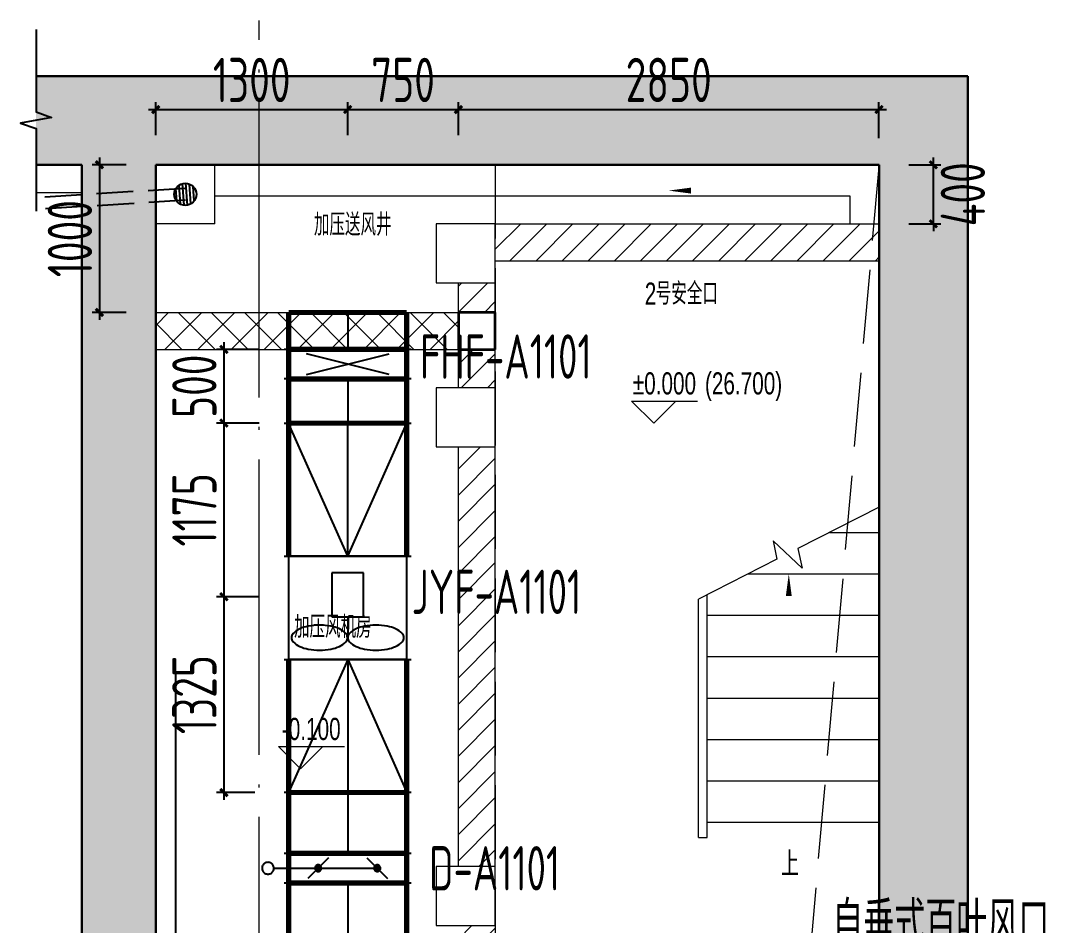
# Model space of a CAD drawing. Extents: x 4 to 13611208, y -605838 to 574722.
# Drawn here: x 13195905 to 13202847, y 429558 to 435685 of the extents above; entities that cross this region are included whole.
import ezdxf

# ---------------------------------------------------------------- set-up
doc = ezdxf.new("R2010")
doc.units = 0
doc.header["$LTSCALE"] = 1000
doc.header["$MEASUREMENT"] = 0
for name, pattern in [('CENTER2', [28.575, 19.05, -3.175, 3.175, -3.175]), ('CONTINOUS', [0]), ('DASH', [0.35, 0.25, -0.1]), ('DOTE', [2.42, 2, -0.2, 0.02, -0.2])]:
    doc.linetypes.add(name, pattern=pattern)
for name, color, linetype, lineweight in [('1-WALL-砼', 8, 'Continuous', 30), ('1-开孔（楼板）', 7, 'Continuous', 5), ('1-截水沟', 133, 'Continuous', 5), ('1-文字(房间名称)', 8, 'Continuous', 5), ('1-楼梯', 7, 'CONTINOUS', 5), ('COLUMN', 8, 'Continuous', 5), ('COLUMN(构造柱)', 8, 'Continuous', 35), ('DIM_ELEV', 3, 'Continuous', 5), ('DOTE', 14, 'DOTE', 5), ('PUB_HATCH', 8, 'Continuous', 5), ('建筑底图', 8, 'Continuous', 13)]:
    doc.layers.add(name, color=color, linetype=linetype, lineweight=lineweight)
for name, color, linetype in [('DIM_SYMB', 3, 'Continuous'), ('DUCT-X-P标注', 7, 'Continuous'), ('DUCT-X-S中心线', 5, 'CENTER2'), ('DUCT-X-S标注', 7, 'Continuous'), ('DUCT-X-S法兰', 4, 'Continuous'), ('DUCT-X-S管', 3, 'Continuous'), ('DUCT-X-S管端线', 4, 'Continuous'), ('DUCT-X-S管设备', 7, 'Continuous'), ('DUCT-X-S阀门', 7, 'Continuous'), ('JZ-填充', 8, 'Continuous'), ('JZ-预埋件', 8, 'Continuous'), ('PUB_TEXT', 8, 'Continuous'), ('填充', 8, 'Continuous')]:
    doc.layers.add(name, color=color, linetype=linetype)
doc.styles.add('67', font='gbenor.shx', dxfattribs={"width": 0.7, "bigfont": 'hztxt.shx'})
doc.styles.add('_TCH_DIM', font='SIMPLEX', dxfattribs={"bigfont": 'GBCBIG'})
doc.styles.add('C', font='HZTXT_E', dxfattribs={"width": 0.7, "bigfont": 'HZTXT'})
doc.styles.add('du', font='gbenor.shx', dxfattribs={"width": 0.8, "bigfont": 'hztxt.shx'})
doc.dimstyles.new('67', dxfattribs={"dimscale": 100, "dimtxt": 3, "dimasz": 0.5, "dimexe": 0.5, "dimexo": 2, "dimgap": 0.5, "dimtad": 2, "dimdec": 0, "dimrnd": 5, "dimzin": 0, "dimdsep": 46, "dimtxsty": 'du', "dimblk": 'ARCHTICK', "dimcen": 0, "dimdle": 0.5, "dimclrd": 256, "dimclre": 256, "dimclrt": 256, "dimazin": 0, "dimtfac": 1, "dimtdec": 0, "dimtix": 1, "dimtmove": 2, "dimatfit": 3, "dimfxl": 100, "dimtolj": 1, "dimtzin": 0, "dimlwd": -1, "dimlwe": -1, "dimarcsym": 0})
pattern_1 = [(45, (1426293.92, 78436.76), (-88.388383, 88.388383), [])]

# ---------------------------------------------------------------- blocks, each defined once
blk = doc.blocks.new('_ArchTick')
at = {"color": 0, "linetype": 'ByBlock', "const_width": 0.4}
blk.add_lwpolyline([(-0.5, -0.5), (0.5, 0.5)], dxfattribs=at)
blk = doc.blocks.new('*D2321')
at = {"layer": 'DUCT-X-S标注', "transparency": 16777216}
for p, q in [((13196439.4, 434758.4), (13196439.4, 433658.4)), ((13196620.8, 434708.4), (13196389.4, 434708.4)), ((13196620.8, 433708.4), (13196389.4, 433708.4))]:
    blk.add_line(p, q, dxfattribs=at)
at = {"layer": 'DUCT-X-S标注', "transparency": 16777216, "xscale": 50, "yscale": 50, "zscale": 50}
for p, rotation in [((13196439.4, 434708.4), 90), ((13196439.4, 433708.4), 270)]:
    blk.add_blockref('_ArchTick', p, dxfattribs=dict(at, rotation=rotation))
at = {"layer": 'DUCT-X-S标注', "transparency": 16777216, "insert": (13196239.4, 434208.4), "char_height": 300, "attachment_point": 5, "rotation": 90, "style": 'du'}
blk.add_mtext('\\A1;1000', dxfattribs=at)
blk = doc.blocks.new('*D2322')
at = {"layer": 'DUCT-X-S标注', "transparency": 16777216}
for p, q in [((13196770.8, 435082.5), (13198170.8, 435082.5)), ((13196820.8, 434908.4), (13196820.8, 435132.5)), ((13198120.8, 434908.4), (13198120.8, 435132.5))]:
    blk.add_line(p, q, dxfattribs=at)
at = {"layer": 'DUCT-X-S标注', "transparency": 16777216, "xscale": 50, "yscale": 50, "zscale": 50, "rotation": 180}
blk.add_blockref('_ArchTick', (13196820.8, 435082.5), dxfattribs=at)
at = {"layer": 'DUCT-X-S标注', "transparency": 16777216, "xscale": 50, "yscale": 50, "zscale": 50}
blk.add_blockref('_ArchTick', (13198120.8, 435082.5), dxfattribs=at)
at = {"layer": 'DUCT-X-S标注', "transparency": 16777216, "insert": (13197470.8, 435282.5), "char_height": 300, "attachment_point": 5, "style": 'du'}
blk.add_mtext('\\A1;1300', dxfattribs=at)
blk = doc.blocks.new('*D2323')
at = {"layer": 'DUCT-X-S标注', "transparency": 16777216}
for p, q in [((13198820.8, 435082.5), (13201769.1, 435082.5)), ((13198870.8, 434908.4), (13198870.8, 435132.5)), ((13201719.1, 434887.8), (13201719.1, 435132.5))]:
    blk.add_line(p, q, dxfattribs=at)
at = {"layer": 'DUCT-X-S标注', "transparency": 16777216, "xscale": 50, "yscale": 50, "zscale": 50, "rotation": 180}
blk.add_blockref('_ArchTick', (13198870.8, 435082.5), dxfattribs=at)
at = {"layer": 'DUCT-X-S标注', "transparency": 16777216, "xscale": 50, "yscale": 50, "zscale": 50}
blk.add_blockref('_ArchTick', (13201719.1, 435082.5), dxfattribs=at)
at = {"layer": 'DUCT-X-S标注', "transparency": 16777216, "insert": (13200294.9, 435282.5), "char_height": 300, "attachment_point": 5, "style": 'du'}
blk.add_mtext('\\A1;2850', dxfattribs=at)
blk = doc.blocks.new('*D2324')
at = {"layer": 'DUCT-X-S标注', "transparency": 16777216}
for p, q in [((13202087.4, 434708.4), (13202087.4, 434758.4)), ((13201920.9, 434708.4), (13202137.4, 434708.4)), ((13202087.4, 434308.4), (13202087.4, 434708.4)), ((13201920.9, 434308.4), (13202137.4, 434308.4)), ((13202087.4, 434308.4), (13202087.4, 434258.4))]:
    blk.add_line(p, q, dxfattribs=at)
at = {"layer": 'DUCT-X-S标注', "transparency": 16777216, "xscale": 50, "yscale": 50, "zscale": 50}
for p, rotation in [((13202087.4, 434708.4), 270), ((13202087.4, 434308.4), 90)]:
    blk.add_blockref('_ArchTick', p, dxfattribs=dict(at, rotation=rotation))
at = {"layer": 'DUCT-X-S标注', "transparency": 16777216, "insert": (13202287.4, 434508.4), "char_height": 300, "attachment_point": 5, "rotation": 90, "style": 'du'}
blk.add_mtext('\\A1;400', dxfattribs=at)
blk = doc.blocks.new('*D2325')
at = {"layer": 'DUCT-X-S标注', "transparency": 16777216}
for p, q in [((13197282.4, 433508.4), (13197282.4, 432909.5)), ((13197520.8, 433458.4), (13197232.4, 433458.4)), ((13197520.8, 432959.5), (13197232.4, 432959.5))]:
    blk.add_line(p, q, dxfattribs=at)
at = {"layer": 'DUCT-X-S标注', "transparency": 16777216, "xscale": 50, "yscale": 50, "zscale": 50}
for p, rotation in [((13197282.4, 433458.4), 90), ((13197282.4, 432959.5), 270)]:
    blk.add_blockref('_ArchTick', p, dxfattribs=dict(at, rotation=rotation))
at = {"layer": 'DUCT-X-S标注', "transparency": 16777216, "insert": (13197082.4, 433209), "char_height": 300, "attachment_point": 5, "rotation": 90, "style": 'du'}
blk.add_mtext('\\A1;500', dxfattribs=at)
blk = doc.blocks.new('*D2326')
at = {"layer": 'DUCT-X-S标注', "transparency": 16777216}
for p, q in [((13197282.4, 433009.5), (13197282.4, 431734)), ((13197520.8, 432959.5), (13197232.4, 432959.5)), ((13197520.8, 431784), (13197232.4, 431784))]:
    blk.add_line(p, q, dxfattribs=at)
at = {"layer": 'DUCT-X-S标注', "transparency": 16777216, "xscale": 50, "yscale": 50, "zscale": 50}
for p, rotation in [((13197282.4, 432959.5), 90), ((13197282.4, 431784), 270)]:
    blk.add_blockref('_ArchTick', p, dxfattribs=dict(at, rotation=rotation))
at = {"layer": 'DUCT-X-S标注', "transparency": 16777216, "insert": (13197082.4, 432371.8), "char_height": 300, "attachment_point": 5, "rotation": 90, "style": 'du'}
blk.add_mtext('\\A1;1175', dxfattribs=at)
blk = doc.blocks.new('*D2327')
at = {"layer": 'DUCT-X-S标注', "transparency": 16777216}
for p, q in [((13197282.4, 431834), (13197282.4, 430408.4)), ((13197520.8, 431784), (13197232.4, 431784)), ((13197490.8, 430458.4), (13197232.4, 430458.4))]:
    blk.add_line(p, q, dxfattribs=at)
at = {"layer": 'DUCT-X-S标注', "transparency": 16777216, "xscale": 50, "yscale": 50, "zscale": 50}
for p, rotation in [((13197282.4, 431784), 90), ((13197282.4, 430458.4), 270)]:
    blk.add_blockref('_ArchTick', p, dxfattribs=dict(at, rotation=rotation))
at = {"layer": 'DUCT-X-S标注', "transparency": 16777216, "insert": (13197082.4, 431121.2), "char_height": 300, "attachment_point": 5, "rotation": 90, "style": 'du'}
blk.add_mtext('\\A1;1325', dxfattribs=at)
blk = doc.blocks.new('*D2328')
at = {"layer": 'DUCT-X-S标注', "transparency": 16777216}
for p, q in [((13198070.8, 435082.5), (13198920.8, 435082.5)), ((13198120.8, 434908.4), (13198120.8, 435132.5)), ((13198870.8, 434908.4), (13198870.8, 435132.5))]:
    blk.add_line(p, q, dxfattribs=at)
at = {"layer": 'DUCT-X-S标注', "transparency": 16777216, "xscale": 50, "yscale": 50, "zscale": 50, "rotation": 180}
blk.add_blockref('_ArchTick', (13198120.8, 435082.5), dxfattribs=at)
at = {"layer": 'DUCT-X-S标注', "transparency": 16777216, "xscale": 50, "yscale": 50, "zscale": 50}
blk.add_blockref('_ArchTick', (13198870.8, 435082.5), dxfattribs=at)
at = {"layer": 'DUCT-X-S标注', "transparency": 16777216, "insert": (13198495.8, 435282.5), "char_height": 300, "attachment_point": 5, "style": 'du'}
blk.add_mtext('\\A1;750', dxfattribs=at)
blk = doc.blocks.new('$轴流风机$00000011')
for p, q in [((-500, 500), (-500, -500)), ((500, 500), (-500, 500)), ((500, -500), (500, 500)), ((-339.5, 134.7), (-339.5, -134.7)), ((88, 134.7), (-339.5, 134.7)), ((88, -134.7), (88, 134.7)), ((88, 0), (288.5, 0)), ((-339.5, -134.7), (88, -134.7)), ((-500, -500), (500, -500))]:
    blk.add_line(p, q)
for centre, radius, start, end in [((355.1, 328.7), 170.3, 129.18213, 153.06034), ((288.5, 410.5), 64.8, 90, 129.18213), ((288.5, 410.5), 64.8, 50.81787, 90), ((221.9, 328.7), 170.3, 26.93966, 50.81787), ((462.4, 274.2), 290.7, 153.06034, 168.11261), ((114.5, 274.2), 290.7, 11.88739, 26.93966), ((633.1, 238.3), 465, 168.11261, 180), ((-56.1, 238.3), 465, 0, 11.88739), ((633.1, 238.3), 465, 180, 191.88739), ((-56.1, 238.3), 465, 348.11261, 0), ((462.4, 202.4), 290.7, 191.88739, 206.93966), ((114.5, 202.4), 290.7, 333.06034, 348.11261), ((355.1, 147.8), 170.3, 206.93966, 230.81787), ((288.5, 66.1), 64.8, 230.81787, 270), ((288.5, 66.1), 64.8, 270, 309.18213), ((221.9, 147.8), 170.3, 309.18213, 333.06034), ((462.4, -202.4), 290.7, 153.06034, 168.11261), ((355.1, -147.8), 170.3, 129.18213, 153.06034), ((288.5, -66.1), 64.8, 90, 129.18213), ((288.5, -66.1), 64.8, 50.81787, 90), ((221.9, -147.8), 170.3, 26.93966, 50.81787), ((114.5, -202.4), 290.7, 11.88739, 26.93966), ((633.1, -238.3), 465, 168.11261, 180), ((-56.1, -238.3), 465, 0, 11.88739), ((633.1, -238.3), 465, 180, 191.88739), ((-56.1, -238.3), 465, 348.11261, 0), ((462.4, -274.2), 290.7, 191.88739, 206.93966), ((114.5, -274.2), 290.7, 333.06034, 348.11261), ((355.1, -328.7), 170.3, 206.93966, 230.81787), ((221.9, -328.7), 170.3, 309.18213, 333.06034), ((288.5, -410.5), 64.8, 230.81787, 270), ((288.5, -410.5), 64.8, 270, 309.18213)]:
    blk.add_arc(centre, radius, start, end)
for p in [(-500, 0), (500, 0)]:
    blk.add_point(p)

msp = doc.modelspace()

# ---------------------------------------------------------------- hatches: boundary and pattern name
at = {"layer": 'JZ-填充', "linetype": 'DASH'}
h = msp.add_hatch(dxfattribs=at)
h.set_pattern_fill('ANSI31', color=8, scale=15, angle=221.00178, style=0)
h.set_pattern_definition([(273.9982216, (12729286.823, 539008.7), (-23.7545455, -1.6603387), [])])
h.paths.add_polyline_path([(13196984.4, 434574, -1), (13197057.1, 434442.8, -1)])
at = {"layer": 'PUB_HATCH'}
h = msp.add_hatch(dxfattribs=at)
h.set_pattern_fill('普通砖', color=8, scale=50, style=0)
h.set_pattern_definition(pattern_1)
h.paths.add_polyline_path([(13199120.8, 434308.4), (13199120.8, 434058.4), (13201720.9, 434058.4), (13201720.9, 434308.4)])
h = msp.add_hatch(dxfattribs=at)
h.set_pattern_fill('普通砖', color=8, scale=50, style=0)
h.set_pattern_definition(pattern_1)
h.paths.add_polyline_path([(13199120.8, 433908.4), (13198870.8, 433908.4), (13198870.8, 433708.4), (13199120.8, 433708.4)])
h = msp.add_hatch(dxfattribs=at)
h.set_pattern_fill('ANSI37', color=8, scale=100, style=0)
h.set_pattern_definition([(45, (1426293.92, 78347), (-112.2532015, 112.2532015), []), (135, (1426293.92, 78347), (-112.2532015, -112.2532015), [])])
h.paths.add_polyline_path([(13196820.8, 433458.4), (13198870.8, 433458.4), (13198870.8, 433708.4), (13196820.8, 433708.4)])
h = msp.add_hatch(dxfattribs=at)
h.set_pattern_fill('普通砖', color=8, scale=50, style=0)
h.set_pattern_definition(pattern_1)
h.paths.add_polyline_path([(13199120.8, 433458.4), (13198870.8, 433458.4), (13198870.8, 433198.4), (13199120.8, 433198.4)])
h = msp.add_hatch(dxfattribs=at)
h.set_pattern_fill('普通砖', color=8, scale=50, style=0)
h.set_pattern_definition(pattern_1)
h.paths.add_polyline_path([(13199120.8, 432798.4), (13198870.8, 432798.4), (13198870.8, 429958.4), (13199120.8, 429958.4)])
h = msp.add_hatch(dxfattribs=at)
h.set_pattern_fill('普通砖', color=8, scale=50, style=0)
h.set_pattern_definition(pattern_1)
h.paths.add_polyline_path([(13199120.8, 429558.4), (13198870.8, 429558.4), (13198870.8, 428758.4), (13199120.8, 428758.4)])
at = {"layer": '填充'}
h = msp.add_hatch(dxfattribs=at)
h.set_pattern_fill('钢筋混凝土', color=8, scale=50, style=0)
h.set_pattern_definition([(45, (-177357.23, -227989.64), (-88.3883476, 88.3883476), []), (50, (-177357.23, -227989.64), (358.630091, -31.3760675), [37.5, -412.5]), (355, (-177357.23, -227989.64), (-69.375667, 376.096067), [30, -330]), (100.4514, (-177327.35, -227992.25), (289.254691, 344.719771), [31.870095, -350.571056]), (46.1842, (-177357.23, -227889.64), (533.620524, -82.759507), [56.25, -618.75]), (96.6356, (-177312.77, -227896.53), (467.331353, 487.058935), [47.805144, -525.8565]), (351.1842, (-177357.23, -227889.64), (467.330973, 487.0593), [45, -495]), (21, (-177307.23, -227914.64), (298.453526, -201.3094453), [37.5, -412.5]), (326, (-177307.23, -227914.64), (121.657666, 362.575023), [30, -330]), (71.4514, (-177282.36, -227931.4), (420.111314, 161.265248), [31.870095, -350.571056]), (37.5, (-177357.23, -227989.64), (6.0799277, 166.4469269), [0, -326, 0, -335, 0, -331.25]), (7.5, (-177357.23, -227989.64), (131.5347687, 197.205856), [0, -191, 0, -318.5, 0, -126.25]), (327.5, (-177468.73, -227989.64), (266.9112181, -11.2774359), [0, -125, 0, -390, 0, -517.5]), (317.5, (-177518.73, -227989.64), (291.5930847, 50.052491), [0, -162.5, 0, -259, 0, -367.5])])
h.paths.add_polyline_path([(13202320.9, 435308.4), (13196009.8, 435308.4), (13196009.8, 434708.4), (13196320.8, 434708.4), (13196320.8, 426308.4), (13196009.8, 426308.4), (13196009.8, 425808.4), (13200020.9, 425808.4), (13200020.9, 426308.4), (13196820.8, 426308.4), (13196820.8, 434708.4), (13201720.9, 434708.4), (13201720.9, 426308.4), (13201220.9, 426308.4), (13201220.9, 425808.4), (13201720.9, 425808.4), (13201720.9, 424737.4), (13202320.9, 424737.4), (13202320.9, 425633.5)])

# ---------------------------------------------------------------- linework, layer by layer
at = {"layer": '1-WALL-砼', "color": 8}
for p, q in [((13196009.8, 435308.4), (13202320.9, 435308.4)), ((13202320.9, 424737.4), (13202320.9, 435308.4)), ((13196009.8, 434708.4), (13196320.8, 434708.4)), ((13196320.8, 426308.4), (13196320.8, 434708.4)), ((13196820.8, 434708.4), (13201720.9, 434708.4)), ((13196820.8, 426308.4), (13196820.8, 434708.4)), ((13201720.9, 426308.4), (13201720.9, 434708.4))]:
    msp.add_line(p, q, dxfattribs=at)
at = {"layer": '1-开孔（楼板）', "color": 8, "linetype": 'DASH', "ltscale": 2}
msp.add_lwpolyline([(13199120.8, 428758.4), (13201720.9, 428758.4), (13201720.9, 434708.4), (13199120.8, 434708.4)], close=True, dxfattribs=at)
msp.add_lwpolyline([(13199120.8, 428758.4), (13201249.2, 429315.4), (13201720.9, 434708.4)], dxfattribs=at)
at = {"layer": '1-截水沟', "color": 8}
for p, q in [((13197220.8, 434308.4), (13197220.8, 434708.4)), ((13196320.8, 434518.4), (13196009.8, 434518.4)), ((13197220.8, 434498.4), (13201520.9, 434498.4)), ((13201520.9, 434498.4), (13201520.9, 434308.4)), ((13197220.8, 434308.4), (13196820.8, 434308.4))]:
    msp.add_line(p, q, dxfattribs=at)
at = {"layer": '1-楼梯', "color": 8}
for p, q in [((13201720.9, 432389.5), (13201170.7, 432110)), ((13201720.9, 430258.4), (13201720.9, 432389.5)), ((13201198.6, 431977.9), (13201002.1, 432161.6)), ((13201002.1, 432161.6), (13201028.3, 432037.7)), ((13201384, 432218.4), (13201720.9, 432218.4)), ((13201170.7, 432110), (13201198.6, 431977.9)), ((13201028.3, 432037.7), (13200495.9, 431767.3)), ((13200832.8, 431938.4), (13201720.9, 431938.4)), ((13200495.9, 430258.4), (13200495.9, 431767.3)), ((13200495.9, 430153.4), (13200495.9, 431767.3)), ((13200555.9, 430153.4), (13200555.9, 431797.7)), ((13200555.9, 431658.4), (13201720.9, 431658.4)), ((13200555.9, 431378.4), (13201720.9, 431378.4)), ((13200555.9, 431098.4), (13201720.9, 431098.4)), ((13200555.9, 430818.4), (13201720.9, 430818.4)), ((13200555.9, 430538.4), (13201720.9, 430538.4)), ((13200555.9, 430258.4), (13201720.9, 430258.4)), ((13200495.9, 430153.4), (13200555.9, 430153.4))]:
    msp.add_line(p, q, dxfattribs=at)
at = {"layer": 'COLUMN', "color": 8}
for p, q in [((13199120.8, 434308.4), (13198720.8, 434308.4)), ((13198720.8, 434308.4), (13198720.8, 433908.4)), ((13199120.8, 433908.4), (13199120.8, 434308.4)), ((13198720.8, 433908.4), (13199120.8, 433908.4)), ((13199120.8, 433198.4), (13198720.8, 433198.4)), ((13198720.8, 433198.4), (13198720.8, 432798.4)), ((13199120.8, 432798.4), (13199120.8, 433198.4)), ((13198720.8, 432798.4), (13199120.8, 432798.4)), ((13199120.8, 429958.4), (13198720.8, 429958.4)), ((13198720.8, 429958.4), (13198720.8, 429558.4)), ((13199120.8, 429558.4), (13199120.8, 429958.4)), ((13198720.8, 429558.4), (13199120.8, 429558.4))]:
    msp.add_line(p, q, dxfattribs=at)
at = {"layer": 'COLUMN(构造柱)', "color": 8}
for p, q in [((13199120.8, 433708.4), (13198870.8, 433708.4)), ((13198870.8, 433708.4), (13198870.8, 433458.4)), ((13199120.8, 433458.4), (13199120.8, 433708.4)), ((13198870.8, 433458.4), (13199120.8, 433458.4))]:
    msp.add_line(p, q, dxfattribs=at)
at = {"layer": 'DIM_ELEV', "color": 8}
for p, q in [((13200193.7, 432958.4), (13200043.7, 433108.4)), ((13200043.7, 433108.4), (13200490.7, 433108.4)), ((13200193.7, 432958.4), (13200343.7, 433108.4)), ((13197801.8, 430619), (13197651.8, 430769)), ((13197651.8, 430769), (13198098.7, 430769)), ((13197801.8, 430619), (13197951.8, 430769))]:
    msp.add_line(p, q, dxfattribs=at)
at = {"layer": 'DIM_SYMB'}
msp.add_lwpolyline([(13196009.8, 435624.3), (13196009.8, 435066), (13196114.8, 435027.8), (13195904.8, 434990.8), (13196009.8, 434953.5), (13196009.8, 434395.3)], dxfattribs=at)
at = {"layer": 'DIM_SYMB', "color": 8}
for points in [[(13200889.5, 434533.5, 0, 0, 0), (13200295.3, 434533.5, 0, 40, 0), (13200445.3, 434533.5, 0, 0, 0)], [(13201108.4, 430118.4, 0, 0, 0), (13201108.4, 431938.4, 0, 40, 0), (13201108.4, 431788.4, 0, 0, 0)]]:
    msp.add_lwpolyline(points, format="xyseb", dxfattribs=at)
at = {"layer": 'DOTE', "color": 8, "linetype": 'DOTE'}
msp.add_line((13197520.9, 423453.4), (13197520.9, 435685), dxfattribs=at)
at = {"layer": 'DUCT-X-S中心线'}
for p, q in [((13198120.8, 433708.4), (13198120.8, 433458.4)), ((13198120.8, 433258), (13198120.8, 432959.4)), ((13198120.8, 432059.4), (13198120.8, 432959.4)), ((13198120.8, 431358.6), (13198120.8, 430458.6)), ((13198120.8, 430458.4), (13198120.8, 430046.3)), ((13198120.8, 429845.9), (13198120.8, 428958.8))]:
    msp.add_line(p, q, dxfattribs=at)
at = {"layer": 'DUCT-X-S标注'}
msp.add_lwpolyline([(13197839.3, 429045), (13196957, 429045), (13196957, 431260.5)], dxfattribs=at)
at = {"layer": 'DUCT-X-S法兰'}
for p, q in [((13198550.8, 433458.3), (13197690.8, 433458.3)), ((13198550.8, 433258.1), (13197690.8, 433258.1)), ((13197690.8, 432959.5), (13198550.8, 432959.5)), ((13197690.8, 432059.3), (13198550.8, 432059.3)), ((13197690.8, 431358.7), (13198550.8, 431358.7)), ((13198550.8, 430458.5), (13197690.8, 430458.5)), ((13198550.8, 430046.2), (13197690.8, 430046.2)), ((13198550.8, 429846), (13197690.8, 429846))]:
    msp.add_line(p, q, dxfattribs=at)
at = {"layer": 'DUCT-X-S法兰', "color": 18, "true_color": 0x000000}
for p in [(13198120.8, 433458.4, 4250), (13198120.8, 433458.2, 4250), (13198120.8, 433258.2, 4250), (13198120.8, 433258, 4250), (13198120.8, 432959.6, 4250), (13198120.8, 432959.4, 4250), (13198120.8, 432059.4, 4250), (13198120.8, 432059.2, 4250), (13198120.8, 431358.8, 4250), (13198120.8, 431358.6, 4250), (13198120.8, 430458.6, 4250), (13198120.8, 430458.4, 4250), (13198120.8, 430046.3, 4250), (13198120.8, 430046.1, 4250), (13198120.8, 429846.1, 4250), (13198120.8, 429845.9, 4250)]:
    msp.add_point(p, dxfattribs=at)
at = {"layer": 'DUCT-X-S管'}
for p, q in [((13198120.8, 432059.4), (13197720.8, 432959.4)), ((13198120.8, 432059.4), (13198520.8, 432959.4)), ((13198120.8, 431358.6), (13197720.8, 430458.6)), ((13198120.8, 431358.6), (13198520.8, 430458.6))]:
    msp.add_line(p, q, dxfattribs=at)
at = {"layer": 'DUCT-X-S管', "const_width": 35}
for points in [[(13197720.8, 433708.4), (13197720.8, 433458.4)], [(13198520.8, 433708.4), (13197720.8, 433708.4)], [(13198520.8, 433458.4), (13198520.8, 433708.4)], [(13197720.8, 433458.4), (13198520.8, 433458.4)], [(13197720.8, 433258.2), (13197720.8, 433458.2)], [(13198520.8, 433458.2), (13198520.8, 433258.2)], [(13197720.8, 433258), (13197720.8, 432959.4)], [(13198520.8, 433258), (13197720.8, 433258)], [(13198520.8, 432959.4), (13198520.8, 433258)], [(13197720.8, 432959.4), (13198520.8, 432959.4)], [(13197720.8, 432059.4), (13197720.8, 432959.4)], [(13198520.8, 432059.4), (13198520.8, 432959.4)], [(13197720.8, 431358.6), (13197720.8, 430458.6)], [(13198520.8, 431358.6), (13198520.8, 430458.6)], [(13197720.8, 430458.4), (13197720.8, 430046.3)], [(13198520.8, 430458.4), (13197720.8, 430458.4)], [(13198520.8, 430046.3), (13198520.8, 430458.4)], [(13197720.8, 430046.3), (13198520.8, 430046.3)], [(13197720.8, 429846.1), (13197720.8, 430046.1)], [(13198520.8, 430046.1), (13198520.8, 429846.1)], [(13197720.8, 429845.9), (13197720.8, 428958.8)], [(13198520.8, 429845.9), (13197720.8, 429845.9)], [(13198520.8, 428958.8), (13198520.8, 429845.9)]]:
    msp.add_lwpolyline(points, dxfattribs=at)
at = {"layer": 'DUCT-X-S管', "color": 18, "true_color": 0x000000}
for p in [(13198120.8, 432959.4, 4250), (13198120.8, 432059.4, 4250), (13198120.8, 431358.6, 4250), (13198120.8, 430458.6, 4250)]:
    msp.add_point(p, dxfattribs=at)
at = {"layer": 'DUCT-X-S管端线'}
for p, q in [((13198520.8, 433458.2), (13197720.8, 433458.2)), ((13198520.8, 433258.2), (13197720.8, 433258.2)), ((13198520.8, 432959.4), (13197720.8, 432959.4)), ((13197720.8, 432059.4), (13198520.8, 432059.4)), ((13198520.8, 432059.1), (13197720.8, 432059.1)), ((13198520.8, 432059.1), (13197720.8, 432059.1)), ((13198520.8, 431358.9), (13197720.8, 431358.9)), ((13198520.8, 431358.9), (13197720.8, 431358.9)), ((13198520.8, 431358.6), (13197720.8, 431358.6)), ((13197720.8, 430458.6), (13198520.8, 430458.6)), ((13197720.8, 430046.1), (13198520.8, 430046.1)), ((13197720.8, 429846.1), (13198520.8, 429846.1))]:
    msp.add_line(p, q, dxfattribs=at)
at = {"layer": 'DUCT-X-S阀门'}
for p, q in [((13197840.8, 433288.1), (13198400.7, 433428.3)), ((13198400.8, 433288.2), (13197840.8, 433428.2)), ((13197720.8, 432059.2), (13197720.8, 432059.1)), ((13197720.8, 432059.2), (13198520.8, 432059.2)), ((13197720.8, 432059.1), (13198520.8, 432059.1)), ((13197920.8, 432059.1), (13198168, 432059.1)), ((13197920.8, 432059.1), (13198008, 432059.1)), ((13197923.9, 432059.1), (13198039.4, 432059.2)), ((13197981.6, 432059.2), (13198320.8, 432059.1)), ((13198046.5, 432059.1), (13198161.9, 432059.2)), ((13198141.6, 432059.2), (13198320.8, 432059.1)), ((13198176, 432059.1), (13198291.4, 432059.1)), ((13198520.8, 432059.1), (13198520.8, 432059.2)), ((13197720.8, 431359), (13197720.8, 431358.9)), ((13197720.8, 431359), (13198520.8, 431359)), ((13197720.8, 431358.9), (13198520.8, 431358.9)), ((13197920.8, 431358.9), (13198168, 431358.9)), ((13197920.8, 431358.9), (13198008, 431358.9)), ((13197923.9, 431358.9), (13198039.4, 431359)), ((13197981.6, 431359), (13198320.8, 431358.9)), ((13198046.5, 431358.9), (13198161.9, 431359)), ((13198141.6, 431359), (13198320.8, 431358.9)), ((13198176, 431358.9), (13198291.4, 431358.9)), ((13198520.8, 431358.9), (13198520.8, 431359)), ((13197990.8, 430016.1), (13197850.8, 429876.1)), ((13198250.8, 430016.1), (13198390.8, 429876.1)), ((13197541.4, 429953), (13197540.8, 429947.5)), ((13197540.8, 429947.5), (13197541, 429941.9)), ((13197541, 429941.9), (13197542, 429936.4)), ((13197542.7, 429958.5), (13197541.4, 429953)), ((13197544.8, 429963.6), (13197542.7, 429958.5)), ((13197547.6, 429968.5), (13197544.8, 429963.6)), ((13197551, 429972.9), (13197547.6, 429968.5)), ((13197555.1, 429976.7), (13197551, 429972.9)), ((13197559.6, 429980), (13197555.1, 429976.7)), ((13197564.5, 429982.6), (13197559.6, 429980)), ((13197569.7, 429984.6), (13197564.5, 429982.6)), ((13197575.2, 429985.7), (13197569.7, 429984.6)), ((13197580.8, 429986.1), (13197575.2, 429985.7)), ((13197586.3, 429985.7), (13197580.8, 429986.1)), ((13197591.8, 429984.6), (13197586.3, 429985.7)), ((13197597, 429982.6), (13197591.8, 429984.6)), ((13197602, 429980), (13197597, 429982.6)), ((13197606.5, 429976.7), (13197602, 429980)), ((13197610.5, 429972.9), (13197606.5, 429976.7)), ((13197613.9, 429968.5), (13197610.5, 429972.9)), ((13197616.7, 429963.6), (13197613.9, 429968.5)), ((13197618.8, 429958.5), (13197616.7, 429963.6)), ((13197620.2, 429953), (13197618.8, 429958.5)), ((13197619.6, 429936.4), (13197620.5, 429941.9)), ((13197620.7, 429947.5), (13197620.2, 429953)), ((13197620.5, 429941.9), (13197620.7, 429947.5)), ((13197620.8, 429946.1), (13197720.8, 429946.1)), ((13197720.8, 429946.1), (13198120.8, 429946.1)), ((13197899.5, 429952.2), (13197898.7, 429948.1)), ((13197898.7, 429948.1), (13197898.7, 429944.1)), ((13197898.7, 429944.1), (13197899.5, 429940)), ((13197900.9, 429956), (13197899.5, 429952.2)), ((13197899.5, 429940), (13197900.9, 429936.2)), ((13197903.1, 429959.5), (13197900.9, 429956)), ((13197905.8, 429962.5), (13197903.1, 429959.5)), ((13197909.1, 429964.9), (13197905.8, 429962.5)), ((13197906.2, 429949.6), (13197905.8, 429946.8)), ((13197905.8, 429946.8), (13197905.9, 429944)), ((13197905.9, 429944), (13197906.6, 429941.2)), ((13197907.1, 429952.3), (13197906.2, 429949.6)), ((13197906.6, 429941.2), (13197907.8, 429938.6)), ((13197908.5, 429954.8), (13197907.1, 429952.3)), ((13197907.8, 429938.6), (13197909.4, 429936.3)), ((13197910.4, 429957), (13197908.5, 429954.8)), ((13197912.8, 429966.8), (13197909.1, 429964.9)), ((13197910.3, 429948.6), (13197910, 429946.6)), ((13197910, 429946.6), (13197910.1, 429944.6)), ((13197910.1, 429944.6), (13197910.6, 429942.6)), ((13197911, 429950.6), (13197910.3, 429948.6)), ((13197912.7, 429958.7), (13197910.4, 429957)), ((13197910.6, 429942.6), (13197911.5, 429940.7)), ((13197912, 429952.3), (13197911, 429950.6)), ((13197911.5, 429940.7), (13197912.7, 429939.1)), ((13197913.4, 429953.9), (13197912, 429952.3)), ((13197915.2, 429960), (13197912.7, 429958.7)), ((13197912.7, 429939.1), (13197914.1, 429937.7)), ((13197916.7, 429967.9), (13197912.8, 429966.8)), ((13197915, 429955.1), (13197913.4, 429953.9)), ((13197916.8, 429956.1), (13197915, 429955.1)), ((13197917.9, 429960.8), (13197915.2, 429960)), ((13197920.8, 429968.3), (13197916.7, 429967.9)), ((13197918.7, 429956.6), (13197916.8, 429956.1)), ((13197920.8, 429961.1), (13197917.9, 429960.8)), ((13197920.8, 429956.8), (13197918.7, 429956.6)), ((13197924.8, 429967.9), (13197920.8, 429968.3)), ((13197923.6, 429960.8), (13197920.8, 429961.1)), ((13197922.8, 429956.6), (13197920.8, 429956.8)), ((13197920.8, 429946.1), (13198320.8, 429946.1)), ((13197924.8, 429956.1), (13197922.8, 429956.6)), ((13197926.3, 429960), (13197923.6, 429960.8)), ((13197928.8, 429966.8), (13197924.8, 429967.9)), ((13197926.6, 429955.1), (13197924.8, 429956.1)), ((13197928.9, 429958.7), (13197926.3, 429960)), ((13197928.2, 429953.9), (13197926.6, 429955.1)), ((13197927.4, 429937.7), (13197928.9, 429939.1)), ((13197929.5, 429952.3), (13197928.2, 429953.9)), ((13197932.4, 429964.9), (13197928.8, 429966.8)), ((13197931.1, 429957), (13197928.9, 429958.7)), ((13197928.9, 429939.1), (13197930.1, 429940.7)), ((13197930.5, 429950.6), (13197929.5, 429952.3)), ((13197930.1, 429940.7), (13197930.9, 429942.6)), ((13197931.2, 429948.6), (13197930.5, 429950.6)), ((13197930.9, 429942.6), (13197931.4, 429944.6)), ((13197933, 429954.8), (13197931.1, 429957)), ((13197931.5, 429946.6), (13197931.2, 429948.6)), ((13197931.4, 429944.6), (13197931.5, 429946.6)), ((13197932.1, 429936.3), (13197933.8, 429938.6)), ((13197935.7, 429962.5), (13197932.4, 429964.9)), ((13197934.4, 429952.3), (13197933, 429954.8)), ((13197933.8, 429938.6), (13197934.9, 429941.2)), ((13197935.3, 429949.6), (13197934.4, 429952.3)), ((13197934.9, 429941.2), (13197935.6, 429944)), ((13197935.8, 429946.8), (13197935.3, 429949.6)), ((13197935.6, 429944), (13197935.8, 429946.8)), ((13197938.4, 429959.5), (13197935.7, 429962.5)), ((13197940.6, 429956), (13197938.4, 429959.5)), ((13197942.1, 429952.2), (13197940.6, 429956)), ((13197940.6, 429936.2), (13197942.1, 429940)), ((13197942.8, 429948.1), (13197942.1, 429952.2)), ((13197942.1, 429940), (13197942.8, 429944.1)), ((13197942.8, 429944.1), (13197942.8, 429948.1)), ((13198299.5, 429952.2), (13198298.7, 429948.1)), ((13198298.7, 429948.1), (13198298.7, 429944.1)), ((13198298.7, 429944.1), (13198299.5, 429940)), ((13198300.9, 429956), (13198299.5, 429952.2)), ((13198299.5, 429940), (13198300.9, 429936.2)), ((13198303.1, 429959.5), (13198300.9, 429956)), ((13198305.8, 429962.5), (13198303.1, 429959.5)), ((13198309.1, 429964.9), (13198305.8, 429962.5)), ((13198306.2, 429949.6), (13198305.8, 429946.8)), ((13198305.8, 429946.8), (13198305.9, 429944)), ((13198305.9, 429944), (13198306.6, 429941.2)), ((13198307.1, 429952.3), (13198306.2, 429949.6)), ((13198306.6, 429941.2), (13198307.8, 429938.6)), ((13198308.5, 429954.8), (13198307.1, 429952.3)), ((13198307.8, 429938.6), (13198309.4, 429936.3)), ((13198310.4, 429957), (13198308.5, 429954.8)), ((13198312.8, 429966.8), (13198309.1, 429964.9)), ((13198310.3, 429948.6), (13198310, 429946.6)), ((13198310, 429946.6), (13198310.1, 429944.6)), ((13198310.1, 429944.6), (13198310.6, 429942.6)), ((13198311, 429950.6), (13198310.3, 429948.6)), ((13198312.7, 429958.7), (13198310.4, 429957)), ((13198310.6, 429942.6), (13198311.5, 429940.7)), ((13198312, 429952.3), (13198311, 429950.6)), ((13198311.5, 429940.7), (13198312.7, 429939.1)), ((13198313.4, 429953.9), (13198312, 429952.3)), ((13198315.2, 429960), (13198312.7, 429958.7)), ((13198312.7, 429939.1), (13198314.1, 429937.7)), ((13198316.7, 429967.9), (13198312.8, 429966.8)), ((13198315, 429955.1), (13198313.4, 429953.9)), ((13198316.8, 429956.1), (13198315, 429955.1)), ((13198317.9, 429960.8), (13198315.2, 429960)), ((13198320.8, 429968.3), (13198316.7, 429967.9)), ((13198318.7, 429956.6), (13198316.8, 429956.1)), ((13198320.8, 429961.1), (13198317.9, 429960.8)), ((13198320.8, 429956.8), (13198318.7, 429956.6)), ((13198324.8, 429967.9), (13198320.8, 429968.3)), ((13198323.6, 429960.8), (13198320.8, 429961.1)), ((13198322.8, 429956.6), (13198320.8, 429956.8)), ((13198324.8, 429956.1), (13198322.8, 429956.6)), ((13198326.3, 429960), (13198323.6, 429960.8)), ((13198328.8, 429966.8), (13198324.8, 429967.9)), ((13198326.6, 429955.1), (13198324.8, 429956.1)), ((13198328.9, 429958.7), (13198326.3, 429960)), ((13198328.2, 429953.9), (13198326.6, 429955.1)), ((13198327.4, 429937.7), (13198328.9, 429939.1)), ((13198329.5, 429952.3), (13198328.2, 429953.9)), ((13198332.4, 429964.9), (13198328.8, 429966.8)), ((13198331.1, 429957), (13198328.9, 429958.7)), ((13198328.9, 429939.1), (13198330.1, 429940.7)), ((13198330.5, 429950.6), (13198329.5, 429952.3)), ((13198330.1, 429940.7), (13198330.9, 429942.6)), ((13198331.2, 429948.6), (13198330.5, 429950.6)), ((13198330.9, 429942.6), (13198331.4, 429944.6)), ((13198333, 429954.8), (13198331.1, 429957)), ((13198331.5, 429946.6), (13198331.2, 429948.6)), ((13198331.4, 429944.6), (13198331.5, 429946.6)), ((13198332.1, 429936.3), (13198333.8, 429938.6)), ((13198335.7, 429962.5), (13198332.4, 429964.9)), ((13198334.4, 429952.3), (13198333, 429954.8)), ((13198333.8, 429938.6), (13198334.9, 429941.2)), ((13198335.3, 429949.6), (13198334.4, 429952.3)), ((13198334.9, 429941.2), (13198335.6, 429944)), ((13198335.8, 429946.8), (13198335.3, 429949.6)), ((13198335.6, 429944), (13198335.8, 429946.8)), ((13198338.4, 429959.5), (13198335.7, 429962.5)), ((13198340.6, 429956), (13198338.4, 429959.5)), ((13198342.1, 429952.2), (13198340.6, 429956)), ((13198340.6, 429936.2), (13198342.1, 429940)), ((13198342.8, 429948.1), (13198342.1, 429952.2)), ((13198342.1, 429940), (13198342.8, 429944.1)), ((13198342.8, 429944.1), (13198342.8, 429948.1)), ((13197542, 429936.4), (13197543.7, 429931.1)), ((13197543.7, 429931.1), (13197546.1, 429926.1)), ((13197546.1, 429926.1), (13197549.2, 429921.5)), ((13197549.2, 429921.5), (13197553, 429917.3)), ((13197553, 429917.3), (13197557.3, 429913.7)), ((13197557.3, 429913.7), (13197562, 429910.8)), ((13197562, 429910.8), (13197567.1, 429908.5)), ((13197567.1, 429908.5), (13197572.4, 429907)), ((13197572.4, 429907), (13197578, 429906.2)), ((13197578, 429906.2), (13197583.6, 429906.2)), ((13197583.6, 429906.2), (13197589.1, 429907)), ((13197589.1, 429907), (13197594.4, 429908.5)), ((13197594.4, 429908.5), (13197599.5, 429910.8)), ((13197599.5, 429910.8), (13197604.3, 429913.7)), ((13197604.3, 429913.7), (13197608.6, 429917.3)), ((13197608.6, 429917.3), (13197612.3, 429921.5)), ((13197612.3, 429921.5), (13197615.4, 429926.1)), ((13197615.4, 429926.1), (13197617.9, 429931.1)), ((13197617.9, 429931.1), (13197619.6, 429936.4)), ((13197900.9, 429936.2), (13197903.1, 429932.7)), ((13197903.1, 429932.7), (13197905.8, 429929.7)), ((13197905.8, 429929.7), (13197909.1, 429927.3)), ((13197909.1, 429927.3), (13197912.8, 429925.4)), ((13197909.4, 429936.3), (13197911.5, 429934.3)), ((13197911.5, 429934.3), (13197913.9, 429932.8)), ((13197912.8, 429925.4), (13197916.7, 429924.3)), ((13197913.9, 429932.8), (13197916.5, 429931.7)), ((13197914.1, 429937.7), (13197915.8, 429936.6)), ((13197915.8, 429936.6), (13197917.7, 429935.8)), ((13197916.5, 429931.7), (13197919.3, 429931.2)), ((13197916.7, 429924.3), (13197920.8, 429923.9)), ((13197917.7, 429935.8), (13197919.7, 429935.4)), ((13197919.3, 429931.2), (13197922.2, 429931.2)), ((13197919.7, 429935.4), (13197921.8, 429935.4)), ((13197920.8, 429923.9), (13197924.8, 429924.3)), ((13197921.8, 429935.4), (13197923.8, 429935.8)), ((13197922.2, 429931.2), (13197925, 429931.7)), ((13197923.8, 429935.8), (13197925.7, 429936.6)), ((13197924.8, 429924.3), (13197928.8, 429925.4)), ((13197925, 429931.7), (13197927.6, 429932.8)), ((13197925.7, 429936.6), (13197927.4, 429937.7)), ((13197927.6, 429932.8), (13197930, 429934.3)), ((13197928.8, 429925.4), (13197932.4, 429927.3)), ((13197930, 429934.3), (13197932.1, 429936.3)), ((13197932.4, 429927.3), (13197935.7, 429929.7)), ((13197935.7, 429929.7), (13197938.4, 429932.7)), ((13197938.4, 429932.7), (13197940.6, 429936.2)), ((13198300.9, 429936.2), (13198303.1, 429932.7)), ((13198303.1, 429932.7), (13198305.8, 429929.7)), ((13198305.8, 429929.7), (13198309.1, 429927.3)), ((13198309.1, 429927.3), (13198312.8, 429925.4)), ((13198309.4, 429936.3), (13198311.5, 429934.3)), ((13198311.5, 429934.3), (13198313.9, 429932.8)), ((13198312.8, 429925.4), (13198316.7, 429924.3)), ((13198313.9, 429932.8), (13198316.5, 429931.7)), ((13198314.1, 429937.7), (13198315.8, 429936.6)), ((13198315.8, 429936.6), (13198317.7, 429935.8)), ((13198316.5, 429931.7), (13198319.3, 429931.2)), ((13198316.7, 429924.3), (13198320.8, 429923.9)), ((13198317.7, 429935.8), (13198319.7, 429935.4)), ((13198319.3, 429931.2), (13198322.2, 429931.2)), ((13198319.7, 429935.4), (13198321.8, 429935.4)), ((13198320.8, 429923.9), (13198324.8, 429924.3)), ((13198321.8, 429935.4), (13198323.8, 429935.8)), ((13198322.2, 429931.2), (13198325, 429931.7)), ((13198323.8, 429935.8), (13198325.7, 429936.6)), ((13198324.8, 429924.3), (13198328.8, 429925.4)), ((13198325, 429931.7), (13198327.6, 429932.8)), ((13198325.7, 429936.6), (13198327.4, 429937.7)), ((13198327.6, 429932.8), (13198330, 429934.3)), ((13198328.8, 429925.4), (13198332.4, 429927.3)), ((13198330, 429934.3), (13198332.1, 429936.3)), ((13198332.4, 429927.3), (13198335.7, 429929.7)), ((13198335.7, 429929.7), (13198338.4, 429932.7)), ((13198338.4, 429932.7), (13198340.6, 429936.2))]:
    msp.add_line(p, q, dxfattribs=at)
at = {"layer": 'JZ-预埋件', "color": 8, "linetype": 'DASH'}
for p, q in [((13197018.3, 434548.3), (13196009.8, 434486)), ((13197023.2, 434468.5), (13195979.3, 434403.9))]:
    msp.add_line(p, q, dxfattribs=at)
at = {"layer": 'JZ-预埋件', "color": 8}
msp.add_circle((13197020.8, 434508.4), 75, dxfattribs=at)
at = {"layer": '建筑底图', "color": 8}
for p, q in [((13199120.8, 434308.4), (13201720.9, 434308.4)), ((13201720.9, 434308.4), (13201720.9, 434058.4)), ((13199120.8, 434058.4), (13201720.9, 434058.4)), ((13198870.8, 433708.4), (13198870.8, 433908.4)), ((13199120.8, 433708.4), (13199120.8, 433908.4)), ((13196820.8, 433708.4), (13198870.8, 433708.4)), ((13196820.8, 433708.4), (13196820.8, 433458.4)), ((13196820.8, 433458.4), (13198870.8, 433458.4)), ((13198870.8, 433198.4), (13198870.8, 433458.4)), ((13199120.8, 433198.4), (13199120.8, 433458.4)), ((13198870.8, 429958.4), (13198870.8, 432798.4)), ((13199120.8, 429958.4), (13199120.8, 432798.4))]:
    msp.add_line(p, q, dxfattribs=at)

# ---------------------------------------------------------------- block references
at = {"layer": 'DUCT-X-S管设备', "xscale": 0.7000000000000001, "yscale": 0.8, "zscale": 800, "rotation": 270.0000000005981}
msp.add_blockref('$轴流风机$00000011', (13198120.8, 431709, 4250), dxfattribs=at)

# ---------------------------------------------------------------- texts
at = {"layer": '1-文字(房间名称)', "color": 8, "style": 'C', "width": 0.7}
for s, p in [('加压送风井', (13197892.5, 434228.2, 0)), ('2', (13200132.9, 433761.1, 0)), ('号安全口', (13200207.9, 433761.1, 0))]:
    msp.add_text(s, height=150, dxfattribs=at).set_placement(p)
at = {"layer": 'DUCT-X-P标注', "style": 'du', "width": 0.7}
msp.add_text('自垂式百叶风口', height=300, dxfattribs=at).set_placement((13201403.1, 429421.8))
at = {"layer": 'DUCT-X-S标注', "style": '67', "width": 0.75}
for s, p in [('FHF-A1101', (13198610.3, 433260.1, 1650)), ('JYF-A1101', (13198554.3, 431667.2, 1650)), ('D-A1101', (13198672.4, 429795.8, 1650))]:
    msp.add_text(s, height=300, dxfattribs=at).set_placement(p)
at = {"layer": 'PUB_TEXT', "color": 8, "style": 'C', "width": 0.7}
for s, p in [('%%P0.000', (13200051.9, 433153.4)), ('(26.700)', (13200540.7, 433153.4)), ('加压风机房', (13197757.5, 431504.6)), ('-0.100', (13197675, 430814))]:
    msp.add_text(s, height=150, dxfattribs=at).set_placement(p)
at = {"layer": 'PUB_TEXT', "color": 8, "style": '_TCH_DIM'}
msp.add_text('上', height=168.8, dxfattribs=at).set_placement((13201056.3, 429890.9))

# ---------------------------------------------------------------- dimensions: what is measured, and where the dimension line sits
at = {"layer": 'DUCT-X-S标注'}
for base, p1, p2, picture, middle in [((13198120.8, 435082.5), (13196820.8, 434708.4), (13198120.8, 434708.4, 3450), '*D2322', (13197470.8, 435282.5)), ((13198870.8, 435082.5), (13198120.8, 434708.4, 3450), (13198870.8, 434708.4), '*D2328', (13198495.8, 435282.5)), ((13201719.1, 435082.5), (13198870.8, 434708.4), (13201719.1, 434687.8), '*D2323', (13200294.9, 435282.5))]:
    dim = msp.add_linear_dim(base=base, p1=p1, p2=p2, dimstyle='67', dxfattribs=at)
    dim.commit()
    dim.dimension.update_dxf_attribs({"geometry": picture, "text_midpoint": middle})
for base, p1, p2, picture, middle in [((13202087.4, 434708.4), (13201720.9, 434308.4), (13201720.9, 434708.4), '*D2324', (13202287.4, 434508.4)), ((13196439.4, 433708.4), (13196820.8, 434708.4), (13196820.8, 433708.4), '*D2321', (13196239.4, 434208.4)), ((13197282.4, 432959.5), (13197720.8, 433458.4, 3450), (13197720.8, 432959.5, 4250), '*D2325', (13197082.4, 433209)), ((13197282.4163224, 431784.026351), (13197720.7658373, 432959.526351, 4250), (13197720.7658373, 431784.026351, 3450), '*D2326', (13197082.4163224, 432371.776351)), ((13197282.4, 430458.4), (13197720.8, 431784, 3450), (13197690.8, 430458.4, 4250), '*D2327', (13197082.4, 431121.2))]:
    dim = msp.add_linear_dim(base=base, p1=p1, p2=p2, angle=90, dimstyle='67', dxfattribs=at)
    dim.commit()
    dim.dimension.update_dxf_attribs({"geometry": picture, "text_midpoint": middle})

doc.saveas('drawing.dxf')
